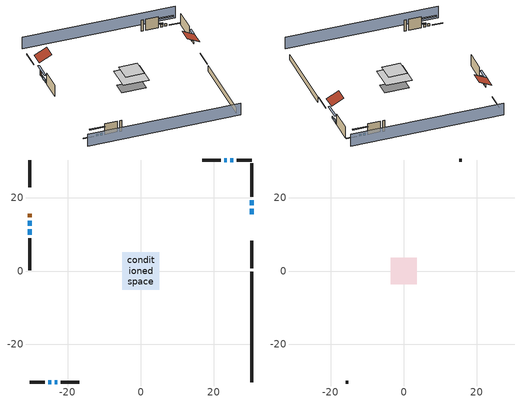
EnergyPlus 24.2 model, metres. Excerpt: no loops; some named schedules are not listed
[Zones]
conditioned space
 floor adiabatic (AdiabaticFloorConstruction): -5.13,-5.13 -5.13,5.13 5.13,5.13 5.13,-5.13 z2.74
 floor foundation (Slab1 construction): -4.86,-2.7 -4.86,2.7 4.86,2.7 4.86,-2.7 z-2.13
 wall outside (RimJoist1 construction): 30.41,0.79 30.41,8.28 z0.3:0.61
 wall outside (RimJoist2 construction): -30.41,-30.41 -26.23,-30.41 z0.3:0.61
 wall outside (RimJoist3 construction): -30.41,30.41 -30.41,22.91 z0.3:0.61
 wall outside (RimJoist4 construction): 30.41,30.41 26.23,30.41 z0.3:0.61
 wall outside (AdiabaticWallConstruction 1): -30.41,15.63 -30.41,14.72 z0.3:2.34
 wall outside (AdiabaticWallConstruction): 30.41,15.56 30.41,17.02 / 30.41,17.95 30.41,19.41 z0.3:1.28; -25.31,-30.41 -24.54,-30.41 / -23.62,-30.41 -22.85,-30.41 / 25.31,30.41 24.54,30.41 / 23.62,30.41 22.85,30.41 z0.3:1.34; -30.41,13.79 -30.41,12.37 z0.3:1.25; -30.41,11.45 -30.41,9.95 z0.3:1.31
 wall outside (Wall1 construction): 30.41,20.34 30.41,29.48 z0.3:5.18
 wall outside (Wall2 construction): -21.92,-30.41 -16.84,-30.41 z0.3:5.18
 wall outside (Wall3 construction): -30.41,9.02 -30.41,0.25 z0.3:5.18
 wall outside (Wall4 construction): 21.92,30.41 16.84,30.41 z0.3:5.18
 wall foundation (FoundationWall1 construction): 30.41,-30.41 30.41,-0.14 z-2.13:0.3
 window (WindowConstruction): 30.41,15.56 30.41,17.02 z0.3:1.28
 window (WindowConstruction 1): 30.41,17.95 30.41,19.41 z0.3:1.28
 window (WindowConstruction 2): -25.31,-30.41 -24.54,-30.41 z0.3:1.34
 window (WindowConstruction 3): -23.61,-30.41 -22.85,-30.41 z0.3:1.34
 window (WindowConstruction 4): -30.41,13.79 -30.41,12.37 z0.3:1.25
 window (WindowConstruction 5): -30.41,11.44 -30.41,9.95 z0.3:1.31
 window (WindowConstruction 6): 25.31,30.41 24.54,30.41 z0.3:1.34
 window (WindowConstruction 7): 23.61,30.41 22.85,30.41 z0.3:1.34
 door (Door): -30.41,15.63 -30.41,14.72 z0.3:2.34
 ceiling adiabatic (AdiabaticFloorConstruction): 5.13,-5.13 5.13,5.13 -5.13,5.13 -5.13,-5.13 z2.74
attic - vented
 floor to conditioned space (Floor1 construction Reversed): -3.63,-3.63 -3.63,3.63 3.63,3.63 3.63,-3.63 z5.18
 wall outside (Wall5 construction): -15.91,-30.41 -15.17,-30.41 z0.3:5.18
 wall outside (Wall6 construction): 15.91,30.41 15.17,30.41 z0.3:5.18
 roof outside (Roof1 construction): 30.41,14.63,5.18 25.56,14.63,7.61 25.56,9.21,7.61 30.41,9.21,5.18
 roof outside (Roof2 construction): -30.41,16.56,5.18 -25.56,16.56,7.61 -25.56,21.98,7.61 -30.41,21.98,5.18
shading: 30.41,34.98 -30.41,34.98 / -30.41,-34.98 30.41,-34.98 z0:5.18; 30.41,19.76 30.41,12.82 31.02,12.82 31.02,19.76 z4.02; 30.41,19.71 30.41,17.64 31.02,17.64 31.02,19.71 z1.58; -21.8,-30.41 -28.05,-30.41 -28.05,-31.02 -21.8,-31.02 z4.08; -22.55,-30.41 -23.92,-30.41 -23.92,-31.02 -22.55,-31.02 z1.65; -30.41,9.63 -30.41,16.53 -31.02,16.53 -31.02,9.63 z3.99; -30.41,9.64 -30.41,11.75 -31.02,11.75 -31.02,9.64 z1.62; 21.8,30.41 28.05,30.41 28.05,31.02 21.8,31.02 z4.08; 22.55,30.41 23.92,30.41 23.92,31.02 22.55,31.02 z1.65
[Building]
Building 1: Terrain=Suburbs
[Site:Location]
Portland Intl Arpt_OR: Latitude {deg}=45.59; Longitude {deg}=-122.6; Time Zone {hr}=-8; Elevation {m}=33; Keep Site Location Information=Yes
[Site:GroundTemperature:Shallow]
10.2558, 8.96328, 8.85977, 9.47314, 11.9355, 14.3863, 16.5111, 17.8571, 17.9714, 16.8767, 14.8061, 12.4304
[Site:WaterMainsTemperature]
Calculation Method=Schedule; Temperature Schedule=mains temperature schedule
[Material] Roughness=Rough; Thermal Absorptance=0.9
Name | Thickness {m} | Conductivity {W/m-K} | Density {kg/m3} | Specific Heat {J/kg-K} | Solar Absorptance | Visible Absorptance
asphalt or fiberglass shingles | 0.00635 | 0.162714 | 1121.4 | 1465.45 | 0.85 | 0.85
ceiling loosefill ins | 0.169333 | 0.0480833 | 16.02 | 1046.75 | 0.7 | 0.7
ceiling stud and cavity | 0.1397 | 0.0824711 | 65.682 | 1177.47 | 0.7 | 0.7
concrete 4.0 in. | 0.1016 | 1.803125 | 2242.8 | 837.4 | 0.7 | 0.7
concrete 8.0 in. | 0.2032 | 1.803125 | 2242.8 | 837.4 | 0.7 | 0.7
door material | 0.04445 | 0.0612267 | 512.64 | 1214.23 | 0.7 | 0.7
floor covering | 0.0127 | 0.0450781 | 54.468 | 1339.84 | 0.9 | 0.9
floor covering 1 | 0.0127 | 0.0433444 | 54.468 | 1339.84 | 0.6 | 0.6
floor rigid ins; wall rigid ins | 0.512978 | 0.029427 | 32.04 | 1214.23 | 0.7 | 0.7
floor stud and cavity | 0.1397 | 1.75129 | 37.0049 | 1207.88 | 0.7 | 0.7
furniture material conditioned space 1 | 0.1524 | 0.115458 | 640.8 | 1214.23 | 0.6 | 0.6
gypsum board | 0.0127 | 0.160291 | 801 | 837.4 | 0.6 | 0.6
gypsum board 1 | 0.0127 | 0.160291 | 801 | 837.4 | 0.7 | 0.7
osb sheathing 0.5 in. | 0.0127 | 0.115458 | 512.64 | 1214.23 | 0.6 | 0.6
osb sheathing 0.5 in. 1 | 0.0127 | 0.115458 | 512.64 | 1214.23 | 0.7 | 0.7
osb sheathing 0.75 in. | 0.01905 | 0.115458 | 512.64 | 1214.23 | 0.7 | 0.7
rim joist stud and cavity | 0.0508 | 0.178688 | 50.32683 | 1063.81 | 0.6 | 0.6
roof rigid ins | 0.00281632 | 0.029427 | 32.04 | 1214.23 | 0.7 | 0.7
wall stud and cavity | 0.1397 | 0.550994 | 139.0536 | 1170.24 | 0.7 | 0.7
wall stud and cavity 1 | 0.1397 | 0.727959 | 139.0536 | 1170.24 | 0.6 | 0.6
wall stud and cavity 2 | 0.0889 | 0.380278 | 52.3479 | 1209.89 | 0.7 | 0.7
wall stud and cavity 3 | 0.0889 | 0.391764 | 83.0341 | 1211.67 | 0.7 | 0.7
wood siding | 0.0254 | 0.102417 | 544.68 | 1172.36 | 0.85 | 0.85
wood siding 1; wood siding 2 | 0.0254 | 0.102417 | 544.68 | 1172.36 | 0.7 | 0.7
[WindowMaterial:SimpleGlazingSystem]
WindowMaterial: U-Factor {W/m2-K}=4.76952; Solar Heat Gain Coefficient=0.63
[Construction]
AdiabaticFloorConstruction: floor stud and cavity, floor rigid ins, osb sheathing 0.75 in., floor covering 1
AdiabaticWallConstruction: wood siding 1, wall rigid ins, wall stud and cavity 2, gypsum board
AdiabaticWallConstruction 1: wood siding 2, wall rigid ins, wall stud and cavity 2, gypsum board
Door: door material
Floor1 construction Reversed: gypsum board, ceiling stud and cavity, ceiling loosefill ins
FoundationWall1 construction: concrete 8.0 in., gypsum board 1
furniture construction conditioned space 1: furniture material conditioned space 1
PartitionWallConstruction: gypsum board, wall stud and cavity 3, gypsum board
RimJoist1 construction; RimJoist2 construction; RimJoist3 construction; RimJoist4 construction: wood siding, rim joist stud and cavity
Roof1 construction; Roof2 construction: asphalt or fiberglass shingles, roof rigid ins, osb sheathing 0.5 in.
Slab1 construction: concrete 4.0 in., floor covering
Wall1 construction; Wall2 construction; Wall3 construction; Wall4 construction: wood siding, osb sheathing 0.5 in. 1, wall stud and cavity, gypsum board
Wall5 construction; Wall6 construction: wood siding, osb sheathing 0.5 in. 1, wall stud and cavity 1
WindowConstruction; WindowConstruction 1; WindowConstruction 2; WindowConstruction 3; WindowConstruction 4; WindowConstruction 5; WindowConstruction 6; WindowConstruction 7: WindowMaterial
[Zone] Multiplier=1; Part of Total Floor Area=Yes
Name | Volume {m3}
attic - vented | 28.4206
conditioned space | 384.656
[Space]
Name | Zone | Volume {m3}
attic - vented 1 | attic - vented | 28.4206
conditioned space 1 | conditioned space | 384.656
[ZoneInfiltration:EffectiveLeakageArea]
infil attic - vented 1: Zone or Space=attic - vented 1; Schedule=Always On Discrete; Effective Air Leakage Area {cm2}=1752.6; Stack Coefficient=0.000112754; Wind Coefficient=4.08208e-05
[ZoneMixing]
whole house fan mix: Zone or Space=attic - vented; Schedule=Always On Continuous; Design Flow Rate Calculation Method=Flow/Zone; Design Flow Rate {m3/s}=0; Source Zone or Space=conditioned space
[SurfaceProperty:ExposedFoundationPerimeter]
Slab1: Exposed Perimeter Calculation Method=TotalExposedPerimeter; Total Exposed Perimeter {m}=30.26664
[SurfaceProperty:IncidentSolarMultiplier] Incident Solar Multiplier=1; Incident Solar Multiplier Schedule=trans schedule winter=0.85 summer=0.7
Window1; Window2; Window3; Window4; Window5; Window6; Window7; Window8
[InternalMass] Zone or ZoneList=conditioned space; Space or SpaceList=conditioned space 1
Name | Construction | Surface Area {m2}
furniture mass conditioned space 1 | furniture construction conditioned space 1 | 63.09974
partition wall mass | PartitionWallConstruction | 157.749
[Lights]
interior lighting: Zone or ZoneList or Space or SpaceList=conditioned space 1; Schedule=lighting_interior; Design Level Calculation Method=LightingLevel; Lighting Level {W}=297.842; Return Air Fraction=0; Fraction Radiant=0.6; Fraction Visible=0.2; Fraction Replaceable=1
[People]
occupants: Zone or ZoneList or Space or SpaceList=conditioned space 1; Number of People Schedule=occupants; Number of People Calculation Method=People; Number of People=2; Fraction Radiant=0.314171; Sensible Heat Fraction=0.56303; Activity Level Schedule=occupants activity schedule; Carbon Dioxide Generation Rate {m3/s-W}=0; Enable ASHRAE 55 Comfort Warnings=No; Mean Radiant Temperature Calculation Type=EnclosureAveraged
[ElectricEquipment] Zone or ZoneList or Space or SpaceList=conditioned space 1; Design Level Calculation Method=EquipmentLevel
Name | Schedule | Design Level {W} | Fraction Latent | Fraction Radiant | Fraction Lost
ceiling fan | ceiling_fan | 18.5185 | 0 | 0.558 | 0
clothes dryer | clothes_dryer | 2465.49 | 0.015 | 0.081 | 0.85
clothes washer | clothes_washer | 340.514 | 0.03 | 0.162 | 0.7
cooking range | cooking_range | 1573.93 | 0.08 | 0.432 | 0.2
dishwasher | dishwasher | 458.008 | 0.3 | 0.18 | 0.4
freezer | freezer schedule | 194.914 | 0 | 0.6 | 0
fridge | fridge schedule | 51.9007 | 0 | 0.6 | 0
mech vent bath fan 0 | mech vent bath fan 0 schedule | 15 | 0 | 0 | 1
mech vent house fan | mech vent house fan schedule | 0 | 0 | 0 | 1
mech vent house fan cfis | mech vent house fan cfis schedule | 0 | 0 | 0 | 0
mech vent range fan 0 | mech vent range fan 0 schedule | 30 | 0 | 0 | 1
misc plug loads | plug_loads_other | 638.407 | 0.021 | 0.558 | 0.049
misc tv | plug_loads_tv | 777.988 | 0 | 0.6 | 0
whole house fan | Always On Discrete | 0 | 0 | 0 | 1
[OtherEquipment] Zone or ZoneList or Space or SpaceList=conditioned space 1; Design Level Calculation Method=EquipmentLevel
Name | Fuel Type | Schedule | Design Level {W} | Fraction Latent | Fraction Radiant | Fraction Lost
clothes dryer 1 | Electricity | clothes_dryer | 0 | 0.015 | 0.081 | 0.85
cooking range 1 | Electricity | cooking_range | 0 | 0.08 | 0.432 | 0.2
general water use latent | None | general water use schedule | 44.1266 | 1 | 0 | 0
general water use sensible | None | general water use schedule | -43.4886 | 0 | 0.6 | 0
mech vent house fan latent load; water heater lat | None | Always On Discrete | 0 | 1 | 0 | 0
mech vent house fan sensible load; water heater sens | None | Always On Discrete | 0 | 0 | 0 | 0
water heater energy adjustment1 | Electricity | Always On Discrete | 0.01 | 0 | 0 | 1
[ZoneInfiltration:DesignFlowRate] Zone or ZoneList or Space or SpaceList=conditioned space 1; Schedule=Always On Discrete; Design Flow Rate Calculation Method=Flow/Zone; Design Flow Rate {m3/s}=0
infil flow; natural vent flow; whole house fan flow
[AvailabilityManager:Scheduled]
central ac and furnace airloop Availability Manager: Schedule=Always On Discrete
[WaterUse:Equipment]
dishwasher: Peak Flow Rate {m3/s}=7.42074e-06; Flow Rate Fraction Schedule=hot_water_dishwasher
[Foundation:Kiva]
Foundation Kiva 1: Initial Indoor Air Temperature {C}=15.5556; Wall Height Above Grade {m}=0.3048; Wall Depth Below Slab {m}=0.2032
[Foundation:Kiva:Settings]
Soil Conductivity {W/m-K}=1.3848; Soil Density {kg/m3}=1842.3; Soil Specific Heat {J/kg-K}=418.7; Ground Solar Absorptivity=0.9; Ground Thermal Absorptivity=0.9; Ground Surface Roughness {m}=0.03; Far-Field Width {m}=40; Deep-Ground Boundary Condition=ZeroFlux; Deep-Ground Depth {m}=40; Minimum Cell Dimension {m}=0.2; Maximum Cell Growth Coefficient=3; Simulation Timestep=Timestep
[Exterior:Lights]
exterior lighting: Schedule=exterior lighting schedule; Design Level {W}=10.6381
[EnergyManagementSystem:GlobalVariable]
central_ac_and_furnace_airloop_Fan_RTF
infil_program_Qfan
infil_program_Qinf
natural_vent_program_Qnv
natural_vent_program_Qwhf
[EnergyManagementSystem:Sensor]
Name | Output:Variable or Output:Meter Index Key | Output:Variable or Output:Meter
airflow_gain | infil flow | Infiltration Sensible Heat Gain Energy
airflow_gain_1 | natural vent flow | Infiltration Sensible Heat Gain Energy
airflow_gain_2 | whole house fan flow | Infiltration Sensible Heat Gain Energy
airflow_loss | infil flow | Infiltration Sensible Heat Loss Energy
airflow_loss_1 | natural vent flow | Infiltration Sensible Heat Loss Energy
airflow_loss_2 | whole house fan flow | Infiltration Sensible Heat Loss Energy
clg_load_cond |  | Cooling:EnergyTransfer:Zone:CONDITIONED SPACE
clg_sp_s; clg_sp_s_1 | cooling setpoint | Schedule Value
clothes_dryer_exhaust_0_sch_s | clothes_dryer | Schedule Value
cool_season | cooling season schedule | Schedule Value
htg_load_cond |  | Heating:EnergyTransfer:Zone:CONDITIONED SPACE
htg_sp_s; htg_sp_s_1 | heating setpoint | Schedule Value
ig_ee_conv | ceiling fan | Electric Equipment Convective Heating Energy
ig_ee_conv_1 | clothes dryer | Electric Equipment Convective Heating Energy
ig_ee_conv_3 | cooking range | Electric Equipment Convective Heating Energy
ig_ee_conv_4 | dishwasher | Electric Equipment Convective Heating Energy
ig_ee_conv_5 | freezer | Electric Equipment Convective Heating Energy
ig_ee_conv_6 | fridge | Electric Equipment Convective Heating Energy
ig_ee_conv_7 | misc plug loads | Electric Equipment Convective Heating Energy
ig_ee_conv_8 | misc tv | Electric Equipment Convective Heating Energy
ig_ee_conv_9 | whole house fan | Electric Equipment Convective Heating Energy
ig_ee_rad | ceiling fan | Electric Equipment Radiant Heating Energy
ig_ee_rad_1 | clothes dryer | Electric Equipment Radiant Heating Energy
ig_ee_rad_3 | cooking range | Electric Equipment Radiant Heating Energy
ig_ee_rad_4 | dishwasher | Electric Equipment Radiant Heating Energy
ig_ee_rad_5 | freezer | Electric Equipment Radiant Heating Energy
ig_ee_rad_6 | fridge | Electric Equipment Radiant Heating Energy
ig_ee_rad_7 | misc plug loads | Electric Equipment Radiant Heating Energy
ig_ee_rad_8 | misc tv | Electric Equipment Radiant Heating Energy
ig_ee_rad_9 | whole house fan | Electric Equipment Radiant Heating Energy
ig_lgt_conv | interior lighting | Lights Convective Heating Energy
ig_lgt_rad | interior lighting | Lights Radiant Heating Energy
ig_lgt_vis | interior lighting | Lights Visible Radiation Heating Energy
ig_oe_conv | clothes dryer 1 | Other Equipment Convective Heating Energy
ig_oe_conv_1 | cooking range 1 | Other Equipment Convective Heating Energy
ig_oe_conv_2 | general water use latent | Other Equipment Convective Heating Energy
ig_oe_conv_3 | general water use sensible | Other Equipment Convective Heating Energy
ig_oe_conv_4 | water heater energy adjustment1 | Other Equipment Convective Heating Energy
ig_oe_conv_5 | water heater lat | Other Equipment Convective Heating Energy
ig_oe_conv_6 | water heater sens | Other Equipment Convective Heating Energy
ig_oe_rad | clothes dryer 1 | Other Equipment Radiant Heating Energy
ig_oe_rad_1 | cooking range 1 | Other Equipment Radiant Heating Energy
ig_oe_rad_2 | general water use latent | Other Equipment Radiant Heating Energy
ig_oe_rad_3 | general water use sensible | Other Equipment Radiant Heating Energy
ig_oe_rad_4 | water heater energy adjustment1 | Other Equipment Radiant Heating Energy
ig_oe_rad_5 | water heater lat | Other Equipment Radiant Heating Energy
ig_oe_rad_6 | water heater sens | Other Equipment Radiant Heating Energy
ig_ppl_conv | occupants | People Convective Heating Energy
ig_ppl_rad | occupants | People Radiant Heating Energy
im_conv | furniture mass conditioned space 1 | Surface Inside Face Convection Heat Gain Energy
im_conv_1 | partition wall mass | Surface Inside Face Convection Heat Gain Energy
im_ig | furniture mass conditioned space 1 | Surface Inside Face Internal Gains Radiation Heat Gain Energy
im_ig_1 | partition wall mass | Surface Inside Face Internal Gains Radiation Heat Gain Energy
im_lgt | furniture mass conditioned space 1 | Surface Inside Face Lights Radiation Heat Gain Energy
im_lgt_1 | partition wall mass | Surface Inside Face Lights Radiation Heat Gain Energy
im_sol | furniture mass conditioned space 1 | Surface Inside Face Solar Radiation Heat Gain Energy
im_sol_1 | partition wall mass | Surface Inside Face Solar Radiation Heat Gain Energy
im_surf | furniture mass conditioned space 1 | Surface Inside Face Net Surface Thermal Radiation Heat Gain Energy
im_surf_1 | partition wall mass | Surface Inside Face Net Surface Thermal Radiation Heat Gain Energy
mech_vent_bath_fan_0_sch_s | mech vent bath fan 0 schedule | Schedule Value
mech_vent_range_fan_0_sch_s | mech vent range fan 0 schedule | Schedule Value
mv_conv | mech vent bath fan 0 | Electric Equipment Convective Heating Energy
mv_conv_1 | mech vent house fan | Electric Equipment Convective Heating Energy
mv_conv_2 | mech vent house fan cfis | Electric Equipment Convective Heating Energy
mv_conv_3 | mech vent range fan 0 | Electric Equipment Convective Heating Energy
mv_conv_4 | mech vent house fan latent load | Other Equipment Convective Heating Energy
mv_conv_5 | mech vent house fan sensible load | Other Equipment Convective Heating Energy
mv_rad | mech vent bath fan 0 | Electric Equipment Radiant Heating Energy
mv_rad_1 | mech vent house fan | Electric Equipment Radiant Heating Energy
mv_rad_2 | mech vent house fan cfis | Electric Equipment Radiant Heating Energy
mv_rad_3 | mech vent range fan 0 | Electric Equipment Radiant Heating Energy
mv_rad_4 | mech vent house fan latent load | Other Equipment Radiant Heating Energy
mv_rad_5 | mech vent house fan sensible load | Other Equipment Radiant Heating Energy
natural_vent_s | natural vent schedule | Schedule Value
out_pb_s |  | Site Outdoor Air Barometric Pressure
out_wt_s |  | Site Outdoor Air Humidity Ratio
site_vw_s |  | Site Wind Speed
ss_back_out | Window1 | Surface Window Shortwave from Zone Back Out Window Heat Transfer Rate
ss_back_out_1 | Window2 | Surface Window Shortwave from Zone Back Out Window Heat Transfer Rate
ss_back_out_2 | Window3 | Surface Window Shortwave from Zone Back Out Window Heat Transfer Rate
ss_back_out_3 | Window4 | Surface Window Shortwave from Zone Back Out Window Heat Transfer Rate
ss_back_out_4 | Window5 | Surface Window Shortwave from Zone Back Out Window Heat Transfer Rate
ss_back_out_5 | Window6 | Surface Window Shortwave from Zone Back Out Window Heat Transfer Rate
ss_back_out_6 | Window7 | Surface Window Shortwave from Zone Back Out Window Heat Transfer Rate
ss_back_out_7 | Window8 | Surface Window Shortwave from Zone Back Out Window Heat Transfer Rate
ss_conv | Door1 | Surface Inside Face Convection Heat Gain Energy
ss_conv_1 | Window1 | Surface Inside Face Convection Heat Gain Energy
ss_conv_2 | Window2 | Surface Inside Face Convection Heat Gain Energy
ss_conv_3 | Window3 | Surface Inside Face Convection Heat Gain Energy
ss_conv_4 | Window4 | Surface Inside Face Convection Heat Gain Energy
ss_conv_5 | Window5 | Surface Inside Face Convection Heat Gain Energy
ss_conv_6 | Window6 | Surface Inside Face Convection Heat Gain Energy
ss_conv_7 | Window7 | Surface Inside Face Convection Heat Gain Energy
ss_conv_8 | Window8 | Surface Inside Face Convection Heat Gain Energy
ss_ig | Door1 | Surface Inside Face Internal Gains Radiation Heat Gain Energy
ss_ig_1 | Window1 | Surface Inside Face Internal Gains Radiation Heat Gain Energy
ss_ig_2 | Window2 | Surface Inside Face Internal Gains Radiation Heat Gain Energy
ss_ig_3 | Window3 | Surface Inside Face Internal Gains Radiation Heat Gain Energy
ss_ig_4 | Window4 | Surface Inside Face Internal Gains Radiation Heat Gain Energy
ss_ig_5 | Window5 | Surface Inside Face Internal Gains Radiation Heat Gain Energy
ss_ig_6 | Window6 | Surface Inside Face Internal Gains Radiation Heat Gain Energy
ss_ig_7 | Window7 | Surface Inside Face Internal Gains Radiation Heat Gain Energy
ss_ig_8 | Window8 | Surface Inside Face Internal Gains Radiation Heat Gain Energy
ss_lgt | Door1 | Surface Inside Face Lights Radiation Heat Gain Energy
ss_sol | Door1 | Surface Inside Face Solar Radiation Heat Gain Energy
ss_surf | Door1 | Surface Inside Face Net Surface Thermal Radiation Heat Gain Energy
ss_surf_1 | Window1 | Surface Inside Face Net Surface Thermal Radiation Heat Gain Energy
ss_surf_2 | Window2 | Surface Inside Face Net Surface Thermal Radiation Heat Gain Energy
ss_surf_3 | Window3 | Surface Inside Face Net Surface Thermal Radiation Heat Gain Energy
ss_surf_4 | Window4 | Surface Inside Face Net Surface Thermal Radiation Heat Gain Energy
ss_surf_5 | Window5 | Surface Inside Face Net Surface Thermal Radiation Heat Gain Energy
ss_surf_6 | Window6 | Surface Inside Face Net Surface Thermal Radiation Heat Gain Energy
ss_surf_7 | Window7 | Surface Inside Face Net Surface Thermal Radiation Heat Gain Energy
ss_surf_8 | Window8 | Surface Inside Face Net Surface Thermal Radiation Heat Gain Energy
ss_trans_in | Window1 | Surface Window Transmitted Solar Radiation Rate
ss_trans_in_1 | Window2 | Surface Window Transmitted Solar Radiation Rate
ss_trans_in_2 | Window3 | Surface Window Transmitted Solar Radiation Rate
ss_trans_in_3 | Window4 | Surface Window Transmitted Solar Radiation Rate
ss_trans_in_4 | Window5 | Surface Window Transmitted Solar Radiation Rate
ss_trans_in_5 | Window6 | Surface Window Transmitted Solar Radiation Rate
ss_trans_in_6 | Window7 | Surface Window Transmitted Solar Radiation Rate
ss_trans_in_7 | Window8 | Surface Window Transmitted Solar Radiation Rate
ss_trans_out | Window1 | Surface Inside Face Initial Transmitted Diffuse Transmitted Out Window Solar Radiation Rate
ss_trans_out_1 | Window2 | Surface Inside Face Initial Transmitted Diffuse Transmitted Out Window Solar Radiation Rate
ss_trans_out_2 | Window3 | Surface Inside Face Initial Transmitted Diffuse Transmitted Out Window Solar Radiation Rate
ss_trans_out_3 | Window4 | Surface Inside Face Initial Transmitted Diffuse Transmitted Out Window Solar Radiation Rate
ss_trans_out_4 | Window5 | Surface Inside Face Initial Transmitted Diffuse Transmitted Out Window Solar Radiation Rate
ss_trans_out_5 | Window6 | Surface Inside Face Initial Transmitted Diffuse Transmitted Out Window Solar Radiation Rate
ss_trans_out_6 | Window7 | Surface Inside Face Initial Transmitted Diffuse Transmitted Out Window Solar Radiation Rate
ss_trans_out_7 | Window8 | Surface Inside Face Initial Transmitted Diffuse Transmitted Out Window Solar Radiation Rate
s_conv | Floor1 | Surface Inside Face Convection Heat Gain Energy
s_conv_1 | FoundationWall1 | Surface Inside Face Convection Heat Gain Energy
s_conv_10 | Wall2 | Surface Inside Face Convection Heat Gain Energy
s_conv_11 | Wall3 | Surface Inside Face Convection Heat Gain Energy
s_conv_12 | Wall4 | Surface Inside Face Convection Heat Gain Energy
s_conv_2 | inferred conditioned ceiling | Surface Inside Face Convection Heat Gain Energy
s_conv_3 | inferred conditioned floor | Surface Inside Face Convection Heat Gain Energy
s_conv_4 | RimJoist1 | Surface Inside Face Convection Heat Gain Energy
s_conv_5 | RimJoist2 | Surface Inside Face Convection Heat Gain Energy
s_conv_6 | RimJoist3 | Surface Inside Face Convection Heat Gain Energy
s_conv_7 | RimJoist4 | Surface Inside Face Convection Heat Gain Energy
s_conv_8 | Slab1 | Surface Inside Face Convection Heat Gain Energy
s_conv_9 | Wall1 | Surface Inside Face Convection Heat Gain Energy
s_ig | Floor1 | Surface Inside Face Internal Gains Radiation Heat Gain Energy
s_ig_1 | FoundationWall1 | Surface Inside Face Internal Gains Radiation Heat Gain Energy
s_ig_10 | Wall2 | Surface Inside Face Internal Gains Radiation Heat Gain Energy
s_ig_11 | Wall3 | Surface Inside Face Internal Gains Radiation Heat Gain Energy
s_ig_12 | Wall4 | Surface Inside Face Internal Gains Radiation Heat Gain Energy
s_ig_2 | inferred conditioned ceiling | Surface Inside Face Internal Gains Radiation Heat Gain Energy
s_ig_3 | inferred conditioned floor | Surface Inside Face Internal Gains Radiation Heat Gain Energy
s_ig_4 | RimJoist1 | Surface Inside Face Internal Gains Radiation Heat Gain Energy
s_ig_5 | RimJoist2 | Surface Inside Face Internal Gains Radiation Heat Gain Energy
s_ig_6 | RimJoist3 | Surface Inside Face Internal Gains Radiation Heat Gain Energy
s_ig_7 | RimJoist4 | Surface Inside Face Internal Gains Radiation Heat Gain Energy
s_ig_8 | Slab1 | Surface Inside Face Internal Gains Radiation Heat Gain Energy
s_ig_9 | Wall1 | Surface Inside Face Internal Gains Radiation Heat Gain Energy
s_lgt | Floor1 | Surface Inside Face Lights Radiation Heat Gain Energy
s_lgt_1 | FoundationWall1 | Surface Inside Face Lights Radiation Heat Gain Energy
s_lgt_10 | Wall2 | Surface Inside Face Lights Radiation Heat Gain Energy
s_lgt_11 | Wall3 | Surface Inside Face Lights Radiation Heat Gain Energy
s_lgt_12 | Wall4 | Surface Inside Face Lights Radiation Heat Gain Energy
s_lgt_2 | inferred conditioned ceiling | Surface Inside Face Lights Radiation Heat Gain Energy
s_lgt_3 | inferred conditioned floor | Surface Inside Face Lights Radiation Heat Gain Energy
s_lgt_4 | RimJoist1 | Surface Inside Face Lights Radiation Heat Gain Energy
s_lgt_5 | RimJoist2 | Surface Inside Face Lights Radiation Heat Gain Energy
s_lgt_6 | RimJoist3 | Surface Inside Face Lights Radiation Heat Gain Energy
s_lgt_7 | RimJoist4 | Surface Inside Face Lights Radiation Heat Gain Energy
s_lgt_8 | Slab1 | Surface Inside Face Lights Radiation Heat Gain Energy
s_lgt_9 | Wall1 | Surface Inside Face Lights Radiation Heat Gain Energy
s_sol | Floor1 | Surface Inside Face Solar Radiation Heat Gain Energy
s_sol_1 | FoundationWall1 | Surface Inside Face Solar Radiation Heat Gain Energy
s_sol_10 | Wall2 | Surface Inside Face Solar Radiation Heat Gain Energy
s_sol_11 | Wall3 | Surface Inside Face Solar Radiation Heat Gain Energy
s_sol_12 | Wall4 | Surface Inside Face Solar Radiation Heat Gain Energy
s_sol_2 | inferred conditioned ceiling | Surface Inside Face Solar Radiation Heat Gain Energy
s_sol_3 | inferred conditioned floor | Surface Inside Face Solar Radiation Heat Gain Energy
s_sol_4 | RimJoist1 | Surface Inside Face Solar Radiation Heat Gain Energy
s_sol_5 | RimJoist2 | Surface Inside Face Solar Radiation Heat Gain Energy
s_sol_6 | RimJoist3 | Surface Inside Face Solar Radiation Heat Gain Energy
s_sol_7 | RimJoist4 | Surface Inside Face Solar Radiation Heat Gain Energy
s_sol_8 | Slab1 | Surface Inside Face Solar Radiation Heat Gain Energy
